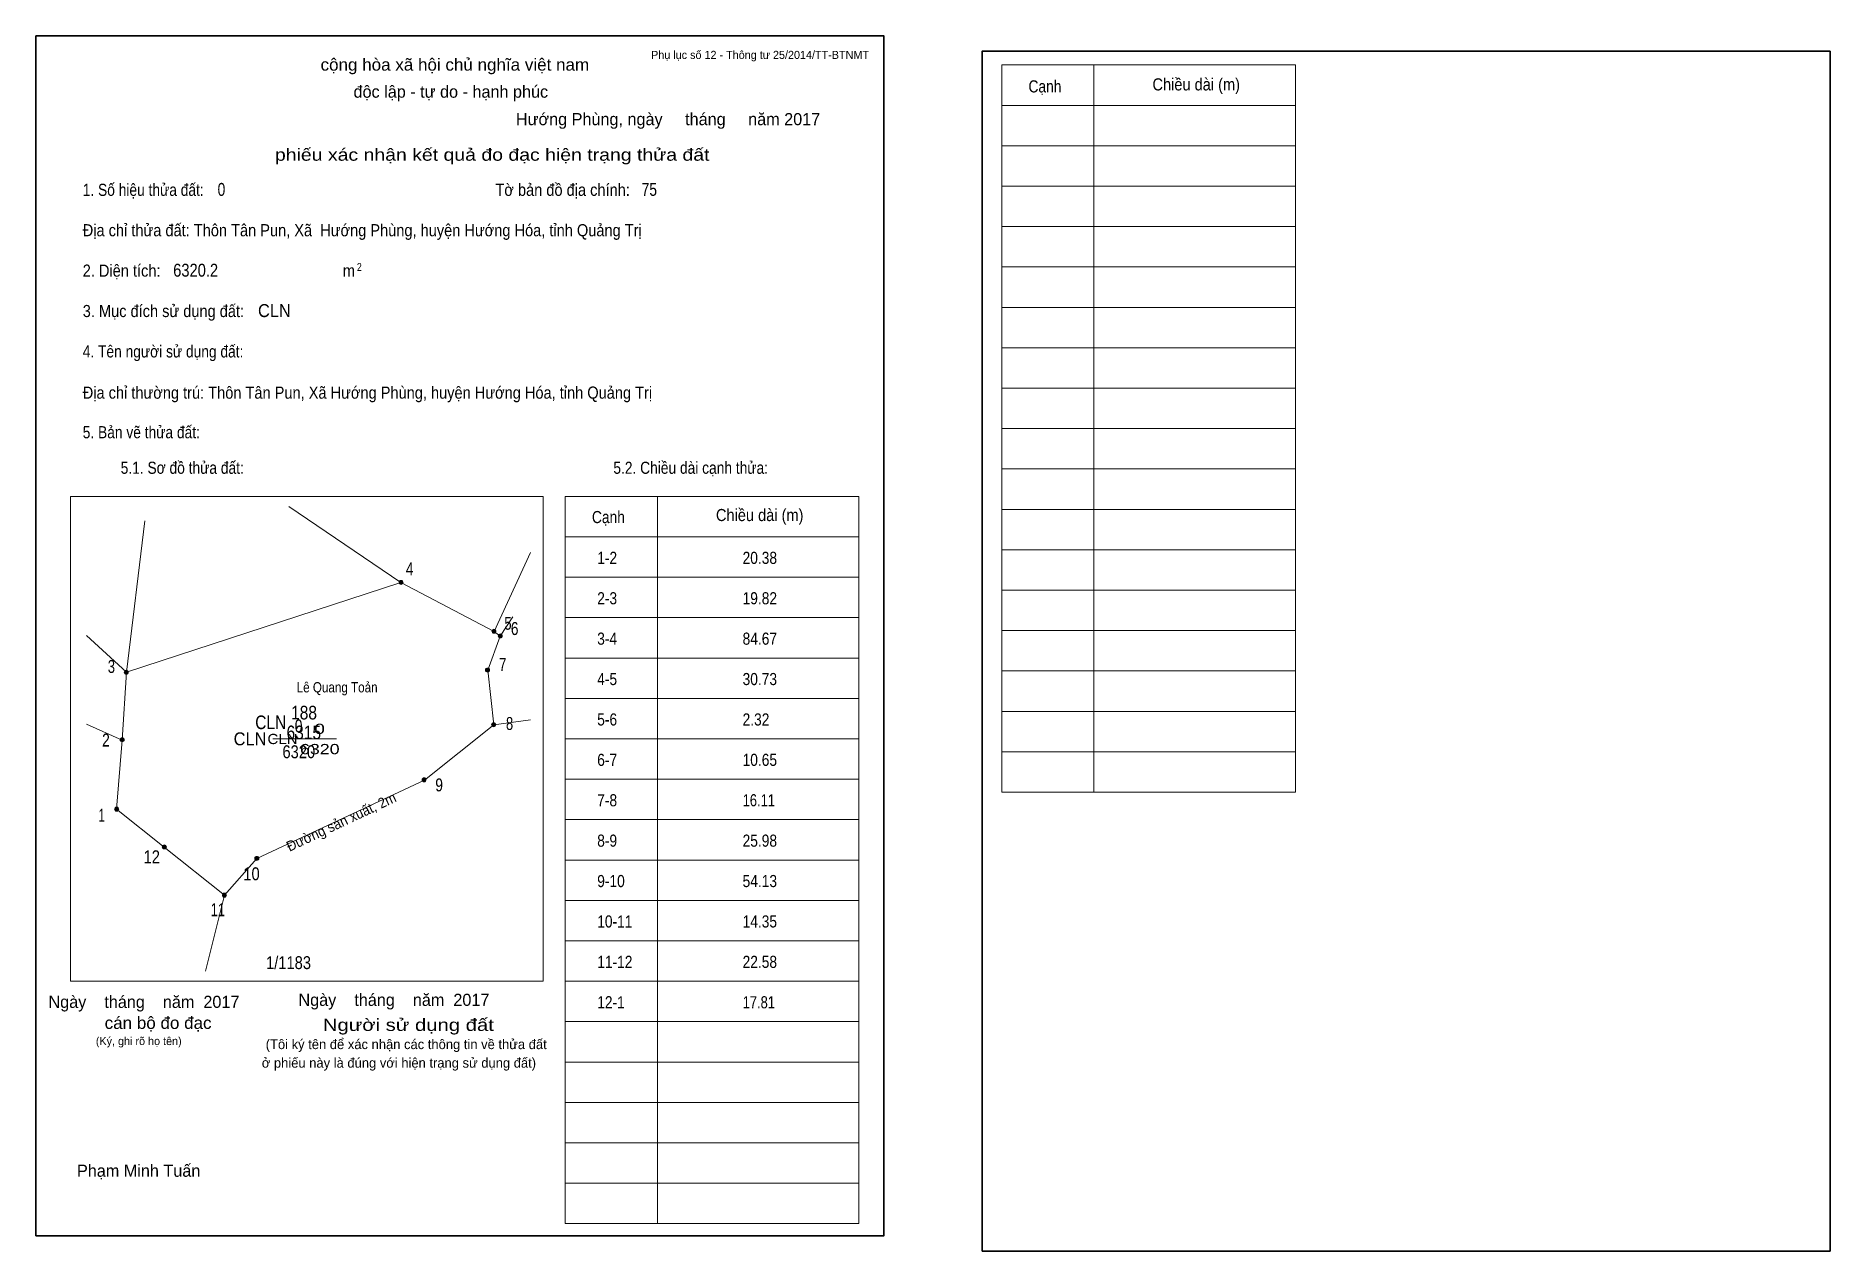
# Model space of a CAD drawing. Header units: centimetres. Extents: x 0 to 44.4, y -0.4 to 29.7.
import ezdxf
from ezdxf.enums import TextEntityAlignment as Align

# ---------------------------------------------------------------- set-up
doc = ezdxf.new("R2010")
doc.units = ezdxf.units.CM
doc.header["$LTSCALE"] = 0.12
for name, color, linetype, lineweight in [('13', 7, 'Continuous', 13), ('32', 7, 'Continuous', 13), ('33', 7, 'Continuous', 13), ('6', 7, 'Continuous', 13), ('63', 7, 'Continuous', 13)]:
    doc.layers.add(name, color=color, linetype=linetype, lineweight=lineweight)
for name, color, linetype in [('2', 7, 'Continuous'), ('30', 7, 'Continuous'), ('34', 7, 'Continuous')]:
    doc.layers.add(name, color=color, linetype=linetype)

msp = doc.modelspace()

# ---------------------------------------------------------------- hatches: boundary and pattern name
at = {"layer": '32'}
for points in [[(9.0926, 16.1708, 1), (8.9926, 16.1708, 1)], [(11.3936, 14.9645, 1), (11.2936, 14.9645, 1)], [(11.55, 14.8462, 1), (11.45, 14.8462, 1)], [(2.2892, 13.9484, 1), (2.1892, 13.9484, 1)], [(11.233, 14.0034, 1), (11.133, 14.0034, 1)], [(11.3843, 12.65, 1), (11.2843, 12.65, 1)], [(2.1861, 12.2763, 1), (2.0861, 12.2763, 1)], [(9.6632, 11.2856, 1), (9.5632, 11.2856, 1)], [(2.05, 10.5586, 1), (1.95, 10.5586, 1)], [(3.2309, 9.6253, 1), (3.1309, 9.6253, 1)], [(5.521, 9.3404, 1), (5.421, 9.3404, 1)], [(4.7188, 8.43, 1), (4.6188, 8.43, 1)]]:
    msp.add_hatch(color=256, dxfattribs=at).paths.add_polyline_path(points)

# ---------------------------------------------------------------- linework, layer by layer
at = {"layer": '13'}
msp.add_line((6.58, 12.3), (7.44, 12.3), dxfattribs=at)
at = {"layer": '32'}
for centre in [(9.0426, 16.1708), (11.3436, 14.9645), (11.5, 14.8462), (2.2392, 13.9484), (11.183, 14.0034), (11.3343, 12.65), (2.1361, 12.2763), (9.6132, 11.2856), (2, 10.5586), (3.1809, 9.6253), (5.471, 9.3404), (4.6688, 8.43)]:
    msp.add_circle(centre, 0.05, dxfattribs=at)
at = {"layer": '33'}
msp.add_line((5.87, 12.3), (7.15, 12.3), dxfattribs=at)
at = {"layer": '6'}
for p, q in [((6.26, 18.05), (9.04, 16.17)), ((2.24, 13.95), (2.7, 17.7)), ((11.35, 14.96), (12.25, 16.91)), ((2.24, 13.95), (1.25, 14.86)), ((2.14, 12.27), (2.24, 13.95)), ((1.25, 12.66), (2.14, 12.27)), ((12.25, 12.77), (11.34, 12.65)), ((4.67, 8.43), (3.18, 9.62)), ((4.2, 6.55), (4.67, 8.43))]:
    msp.add_line(p, q, dxfattribs=at)
for points in [[(11.35, 14.96), (9.04, 16.17), (2.24, 13.95)], [(11.81, 15.32), (11.5, 14.84), (11.35, 14.96)], [(11.5, 14.84), (11.19, 14), (11.34, 12.65)], [(4.67, 8.43), (5.47, 9.34), (9.62, 11.28), (11.34, 12.65)], [(3.18, 9.62), (2, 10.56), (2.14, 12.27)]]:
    msp.add_lwpolyline(points, dxfattribs=at)
at = {"layer": '63'}
for p, q in [((23.92, 28.98), (31.19, 28.98)), ((23.92, 10.98), (23.92, 28.98)), ((26.2, 10.98), (26.2, 28.98)), ((31.19, 10.98), (31.19, 28.98)), ((23.92, 27.98), (31.19, 27.98)), ((23.92, 26.98), (31.19, 26.98)), ((23.92, 25.98), (31.19, 25.98)), ((23.92, 24.98), (31.19, 24.98)), ((23.92, 23.98), (31.19, 23.98)), ((23.92, 22.98), (31.19, 22.98)), ((23.92, 21.98), (31.19, 21.98)), ((23.92, 20.98), (31.19, 20.98)), ((23.92, 19.98), (31.19, 19.98)), ((23.92, 18.98), (31.19, 18.98)), ((0.86, 18.3), (12.56, 18.3)), ((0.86, 6.3), (0.86, 18.3)), ((12.56, 6.3), (12.56, 18.3)), ((13.11, 18.3), (20.38, 18.3)), ((13.11, 0.3), (13.11, 18.3)), ((15.39, 0.3), (15.39, 18.3)), ((20.38, 0.3), (20.38, 18.3)), ((23.92, 17.98), (31.19, 17.98)), ((13.11, 17.3), (20.38, 17.3)), ((23.92, 16.98), (31.19, 16.98)), ((13.11, 16.3), (20.38, 16.3)), ((23.92, 15.98), (31.19, 15.98)), ((13.11, 15.3), (20.38, 15.3)), ((23.92, 14.98), (31.19, 14.98)), ((13.11, 14.3), (20.38, 14.3)), ((23.92, 13.98), (31.19, 13.98)), ((13.11, 13.3), (20.38, 13.3)), ((23.92, 12.98), (31.19, 12.98)), ((13.11, 12.3), (20.38, 12.3)), ((23.92, 11.98), (31.19, 11.98)), ((13.11, 11.3), (20.38, 11.3)), ((23.92, 10.98), (31.19, 10.98)), ((13.11, 10.3), (20.38, 10.3)), ((13.11, 9.3), (20.38, 9.3)), ((13.11, 8.3), (20.38, 8.3)), ((13.11, 7.3), (20.38, 7.3)), ((0.86, 6.3), (12.56, 6.3)), ((13.11, 6.3), (20.38, 6.3)), ((13.11, 5.3), (20.38, 5.3)), ((13.11, 4.3), (20.38, 4.3)), ((13.11, 3.3), (20.38, 3.3)), ((13.11, 2.3), (20.38, 2.3)), ((13.11, 1.3), (20.38, 1.3)), ((13.11, 0.3), (20.38, 0.3))]:
    msp.add_line(p, q, dxfattribs=at)
at = {"layer": '63', "lineweight": 35}
for points in [[(0, 0), (0, 29.7), (21, 29.7), (21, 0)], [(23.43, -0.38), (23.43, 29.32), (44.43, 29.32), (44.43, -0.38)]]:
    msp.add_lwpolyline(points, close=True, dxfattribs=at)

# ---------------------------------------------------------------- texts
at = {"layer": '13'}
for s, width, p in [('0', 1.4, (7.025, 12.42)), ('6320', 1.3, (7.03, 11.92))]:
    msp.add_text(s, height=0.2536, dxfattribs=dict(at, width=width)).set_placement(p, align=Align.CENTER)
at = {"layer": '13', "width": 1.1}
msp.add_text('CLN', height=0.2536, dxfattribs=at).set_placement((6.48, 12.17), align=Align.RIGHT)
at = {"layer": '2', "width": 0.95}
msp.add_text('Đường sản xuất, 2m', height=0.2536, rotation=25.158, dxfattribs=at).set_placement((7.6161, 10.13), align=Align.CENTER)
at = {"layer": '30'}
for s, height, width, p in [('1-2', 0.3, 0.85, (13.9, 16.63)), ('20.38', 0.3, 0.85, (17.5, 16.63)), ('2-3', 0.3, 0.85, (13.9, 15.63)), ('19.82', 0.3, 0.85, (17.5, 15.63)), ('3-4', 0.3, 0.85, (13.9, 14.63)), ('84.67', 0.3, 0.85, (17.5, 14.63)), ('4-5', 0.3, 0.85, (13.9, 13.63)), ('30.73', 0.3, 0.85, (17.5, 13.63)), ('5-6', 0.3, 0.85, (13.9, 12.63)), ('2.32', 0.3, 0.85, (17.5, 12.63)), ('6-7', 0.3, 0.85, (13.9, 11.63)), ('10.65', 0.3, 0.85, (17.5, 11.63)), ('7-8', 0.3, 0.85, (13.9, 10.63)), ('16.11', 0.3, 0.8, (17.5, 10.63)), ('8-9', 0.3, 0.85, (13.9, 9.63)), ('25.98', 0.3, 0.85, (17.5, 9.63)), ('9-10', 0.3, 0.85, (13.9, 8.63)), ('54.13', 0.3, 0.85, (17.5, 8.63)), ('10-11', 0.3, 0.85, (13.9, 7.63)), ('14.35', 0.3, 0.85, (17.5, 7.63)), ('1/1183', 0.32, 0.85, (5.7, 6.6)), ('11-12', 0.3, 0.85, (13.9, 6.63)), ('22.58', 0.3, 0.85, (17.5, 6.63)), ('12-1', 0.3, 0.85, (13.9, 5.63)), ('17.81', 0.3, 0.8, (17.5, 5.63))]:
    msp.add_text(s, height=height, dxfattribs=dict(at, width=width)).set_placement(p)
at = {"layer": '32'}
for s, width, p in [('4', 0.8, (9.255, 16.35)), ('5', 0.75, (11.69, 15)), ('6', 0.8, (11.855, 14.87)), ('3', 0.75, (1.87, 13.93)), ('7', 0.75, (11.56, 13.98)), ('8', 0.75, (11.73, 12.52)), ('2', 0.8, (1.735, 12.11)), ('9', 0.8, (9.985, 11)), ('1', 0.65, (1.63, 10.25)), ('12', 0.85, (2.87, 9.22)), ('10', 0.85, (5.34, 8.8)), ('11', 0.75, (4.505, 7.91))]:
    msp.add_text(s, height=0.32, dxfattribs=dict(at, width=width)).set_placement(p, align=Align.CENTER)
at = {"layer": '33', "width": 0.95}
msp.add_text('CLN', height=0.32, dxfattribs=at).set_placement((5.71, 12.14), align=Align.RIGHT)
at = {"layer": '33'}
for s, width, p in [('0', 0.8, (6.505, 12.46)), ('6320', 0.85, (6.51, 11.82))]:
    msp.add_text(s, height=0.32, dxfattribs=dict(at, width=width)).set_placement(p, align=Align.CENTER)
at = {"layer": '34'}
for s, width, p in [('0', 0.8, (4.5, 25.74)), ('75', 0.8, (15, 25.74)), ('6320.2', 0.85, (3.4, 23.74)), ('CLN', 0.95, (5.5, 22.74))]:
    msp.add_text(s, height=0.32, dxfattribs=dict(at, width=width)).set_placement(p)
at = {"layer": '6', "width": 0.85}
for s, height, p in [('Lê Quang Toản', 0.2536, (7.46, 13.45)), ('188', 0.3381, (6.64, 12.78)), ('6315', 0.3381, (6.635, 12.29))]:
    msp.add_text(s, height=height, dxfattribs=at).set_placement(p, align=Align.CENTER)
msp.add_text('CLN', height=0.3381, dxfattribs=at).set_placement((6.2, 12.54), align=Align.RIGHT)
at = {"layer": '63'}
for s, height, p in [('Phụ lục số 12 - Thông tư 25/2014/TT-BTNMT', 0.2, (20.63, 29.13)), ('Ngày    tháng    năm  2017', 0.3, (5.04, 5.64)), ('Ngày    tháng    năm  2017', 0.3, (11.23, 5.69)), ('(Ký, ghi rõ họ tên)', 0.2, (3.61, 4.72))]:
    msp.add_text(s, height=height, dxfattribs=at).set_placement(p, align=Align.RIGHT)
at = {"layer": '63', "width": 1.05}
msp.add_text('cộng hòa xã hội chủ nghĩa việt nam', height=0.3, dxfattribs=at).set_placement((10.375, 28.84), align=Align.CENTER)
at = {"layer": '63'}
for s, height, p in [('độc lập - tự do - hạnh phúc', 0.3, (10.275, 28.17)), ('Hướng Phùng, ngày     tháng     năm 2017', 0.3, (15.655, 27.49)), ('(Tôi ký tên để xác nhận các thông tin về thửa đất ', 0.24, (9.215, 4.62)), ('ở phiếu này là đúng với hiện trạng sử dụng đất)', 0.24, (8.99, 4.16)), ('Phạm Minh Tuấn', 0.3, (2.545, 1.46))]:
    msp.add_text(s, height=height, dxfattribs=at).set_placement(p, align=Align.CENTER)
for s, height, width, p in [('Cạnh', 0.3, 0.85, (24.58, 28.3)), ('Chiều dài (m)', 0.3, 0.9, (27.65, 28.35)), ('1. Số hiệu thửa đất:', 0.3, 0.85, (1.16, 25.74)), ('Tờ bản đồ địa chính:', 0.3, 0.9, (11.38, 25.74)), ('Địa chỉ thửa đất: Thôn Tân Pun, Xã  Hướng Phùng, huyện Hướng Hóa, tỉnh Quảng Trị', 0.3, 0.9, (1.16, 24.74)), ('2. Diện tích:', 0.3, 0.9, (1.16, 23.74)), ('2', 0.2, 0.8, (7.95, 23.88)), ('m', 0.3, 0.9, (7.6, 23.74)), ('3. Mục đích sử dụng đất:', 0.3, 0.9, (1.16, 22.74)), ('4. Tên người sử dụng đất:', 0.3, 0.85, (1.16, 21.74)), ('Địa chỉ thường trú: Thôn Tân Pun, Xã Hướng Phùng, huyện Hướng Hóa, tỉnh Quảng Trị', 0.3, 0.9, (1.16, 20.72)), ('5. Bản vẽ thửa đất:', 0.3, 0.85, (1.16, 19.74)), ('5.1. Sơ đồ thửa đất:', 0.3, 0.85, (2.1, 18.86)), ('5.2. Chiều dài cạnh thửa:', 0.3, 0.85, (14.3, 18.86)), ('Cạnh', 0.3, 0.85, (13.77, 17.64)), ('Chiều dài (m)', 0.3, 0.9, (16.84, 17.69))]:
    msp.add_text(s, height=height, dxfattribs=dict(at, width=width)).set_placement(p)
for s, width, p in [('phiếu xác nhận kết quả đo đạc hiện trạng thửa đất', 1.2, (16.68, 26.61)), ('cán bộ đo đạc', 1.05, (4.35, 5.12)), ('Người sử dụng đất', 1.25, (11.34, 5.07))]:
    msp.add_text(s, height=0.3, dxfattribs=dict(at, width=width)).set_placement(p, align=Align.RIGHT)

doc.saveas('drawing.dxf')
